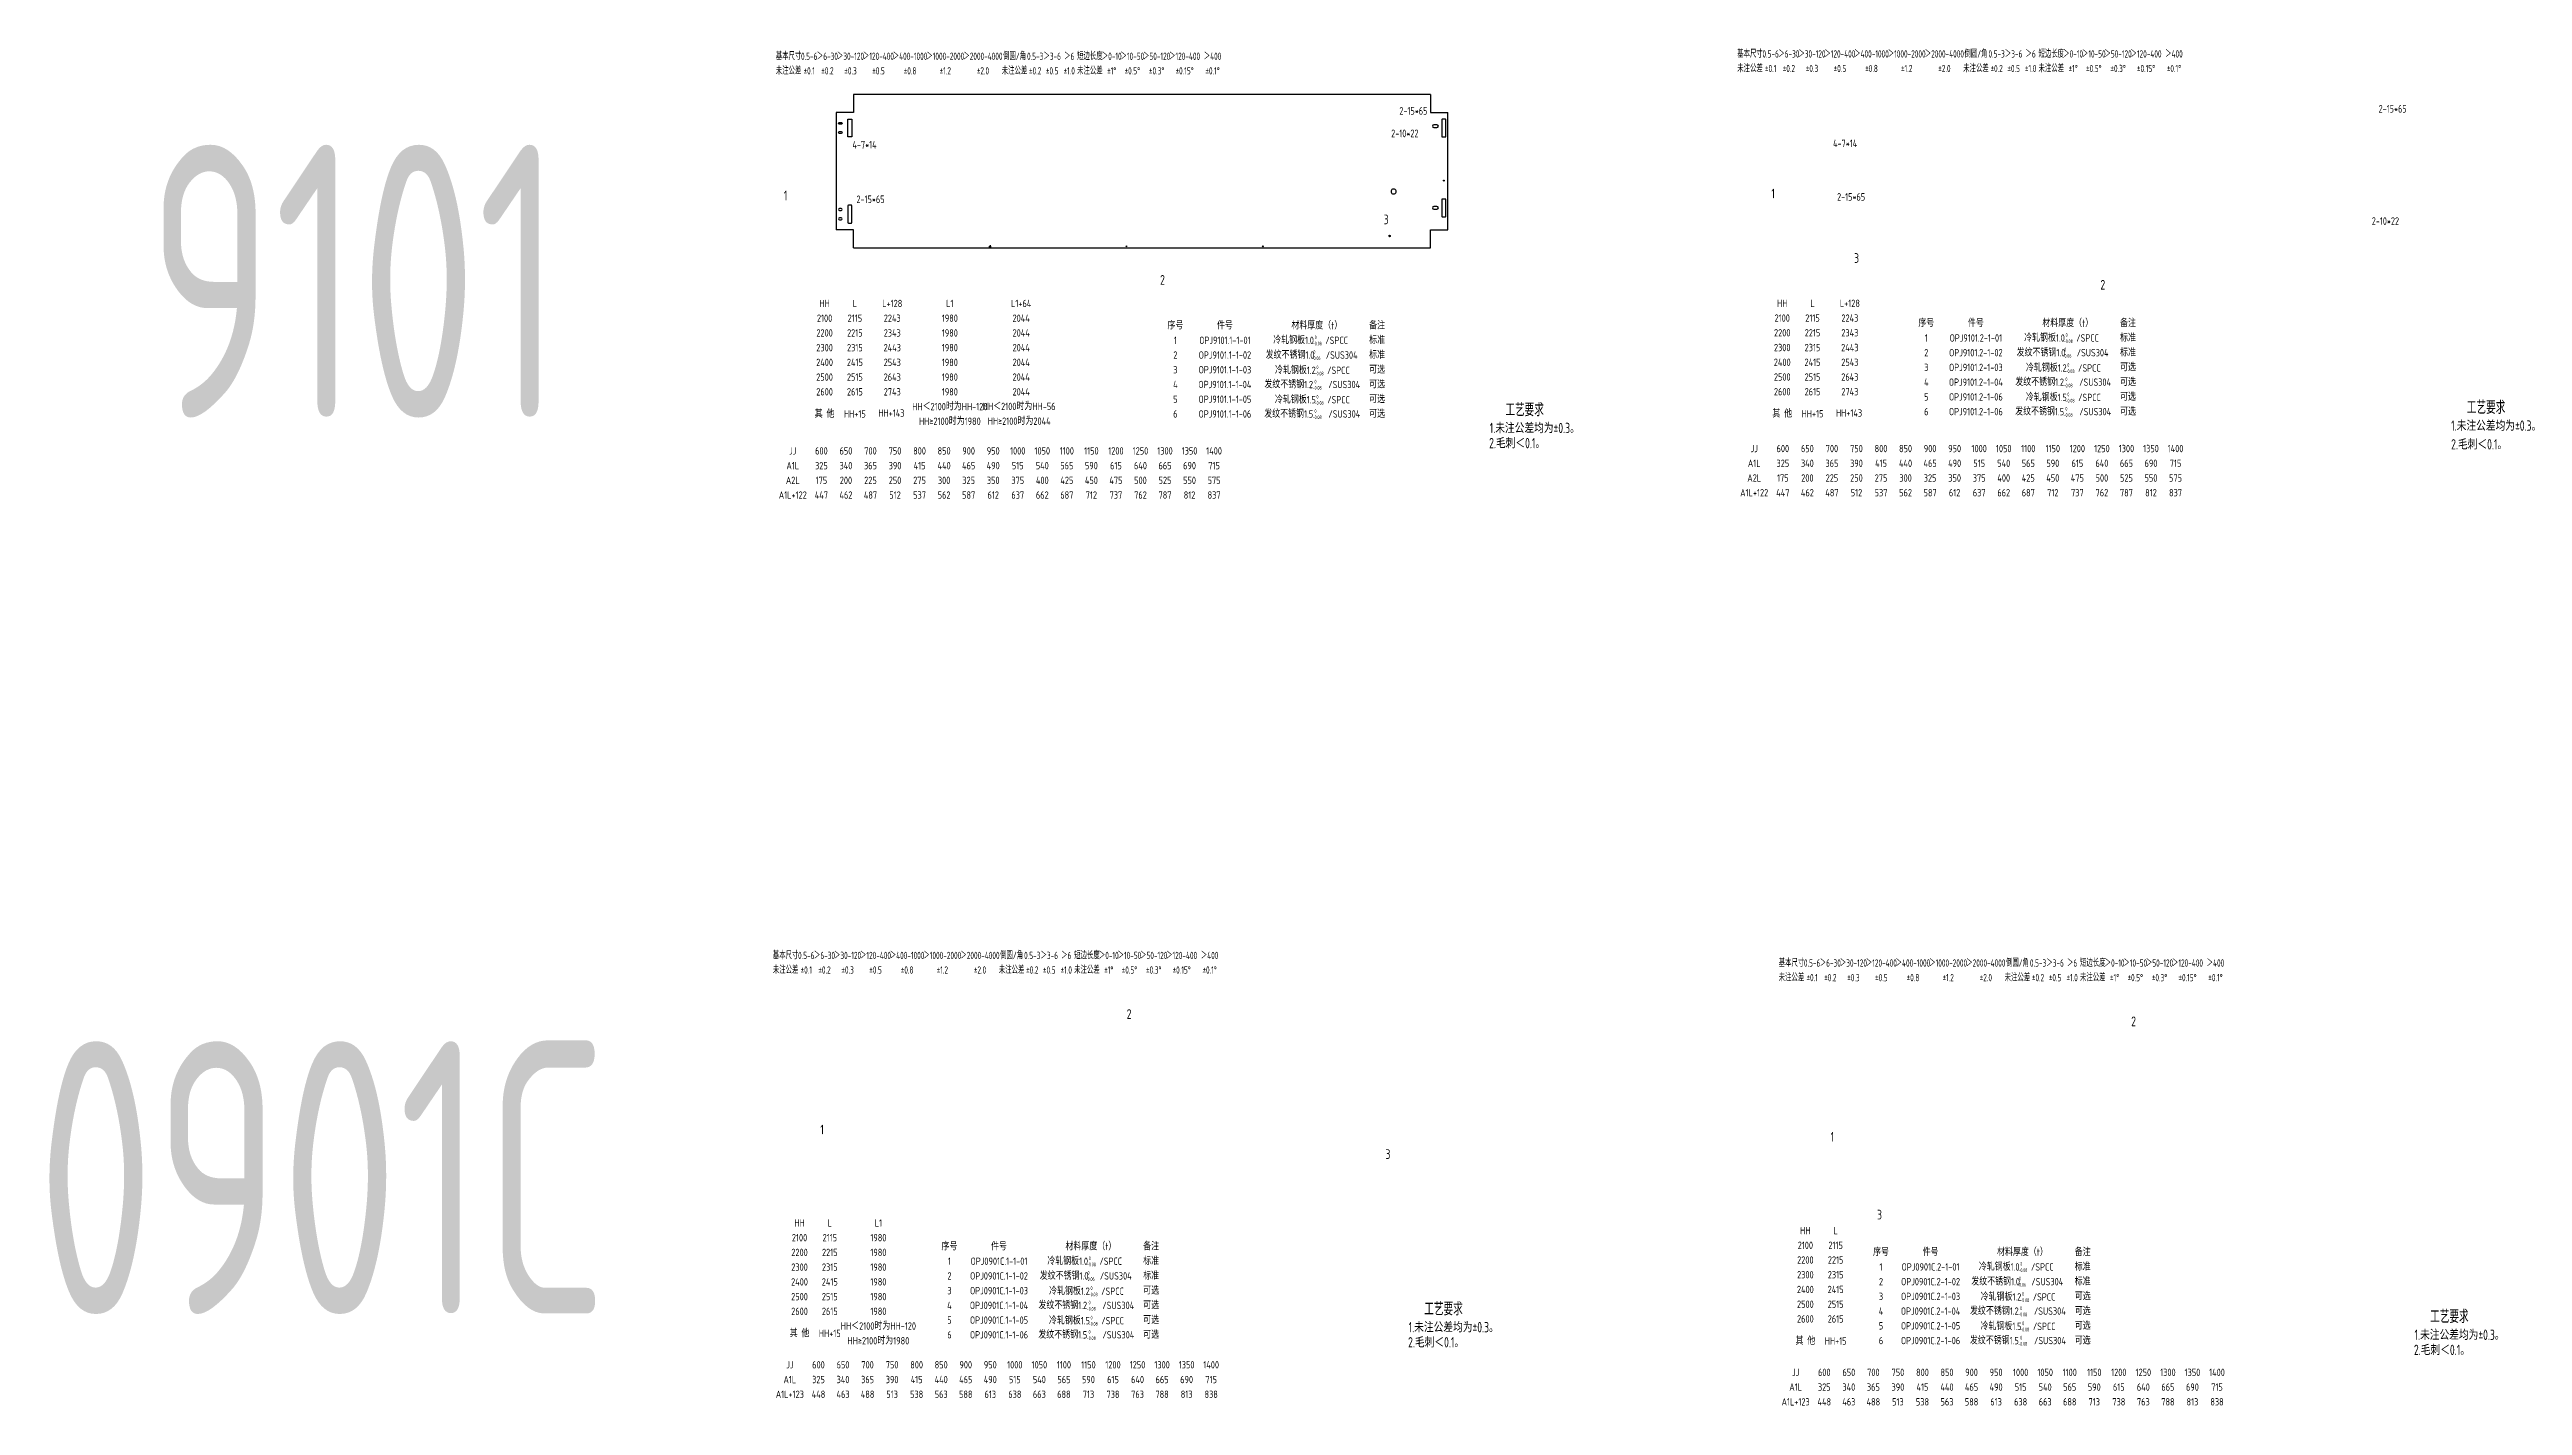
# Model space of a CAD drawing. Header units: inches. Extents: x 14216 to 120088, y -27128 to 23559.
# Drawn here: x 16668 to 25737, y 12131 to 17103 of the extents above; entities that cross this region are included whole.
import ezdxf
from ezdxf.enums import TextEntityAlignment as Align

# ---------------------------------------------------------------- set-up
doc = ezdxf.new("R2010")
doc.units = ezdxf.units.IN
doc.header["$LTSCALE"] = 0.3
doc.header["$MEASUREMENT"] = 0
doc.linetypes.add('DH', pattern=[28, 25, -1.5, 0, -1.5])
for name, color, linetype in [('1粗实线', 4, 'Continuous'), ('2', 2, 'Continuous'), ('2细实线', 2, 'Continuous'), ('4', 1, 'DH'), ('7', 4, 'Continuous')]:
    doc.layers.add(name, color=color, linetype=linetype)
doc.layers.add('粗实线', color=7, linetype='Continuous', lineweight=30)
doc.styles.add('HZ', font='isocp2.shx', dxfattribs={"width": 0.7, "bigfont": 'hztxt.shx'})

msp = doc.modelspace()

# ---------------------------------------------------------------- linework, layer by layer
at = {"layer": '1粗实线'}
for p, q in [((19553.4, 16872.1), (19553.4, 16442.1)), ((19617.4, 16872.1), (19553.4, 16872.1)), ((19617.4, 16938.1), (19617.4, 16872.1)), ((21732.4, 16938.1), (19617.4, 16938.1)), ((21732.4, 16938.1), (21732.4, 16872.1)), ((21732.4, 16872.1), (21796.4, 16872.1)), ((21796.4, 16442.1), (21796.4, 16872.1)), ((19617.4, 16442.1), (19553.4, 16442.1)), ((19617.4, 16376.1), (19617.4, 16442.1)), ((21732.4, 16376.1), (21732.4, 16442.1)), ((21732.4, 16442.1), (21796.4, 16442.1)), ((19617.4, 16376.1), (21732.4, 16376.1))]:
    msp.add_line(p, q, dxfattribs=at)
at = {"layer": '4', "ltscale": 5}
for p, q in [((20112.8, 16381.1), (20122, 16381.1)), ((20117.4, 16385.7), (20117.4, 16376.5))]:
    msp.add_line(p, q, dxfattribs=at)
at = {"layer": '7', "ltscale": 2}
for points in [[(19571.9, 16828.6), (19564.9, 16828.6, -1), (19564.9, 16835.6), (19571.9, 16835.6, -1)], [(19571.9, 16794.6), (19564.9, 16794.6, -1), (19564.9, 16801.6), (19571.9, 16801.6, -1)], [(21744.4, 16817.1), (21756.4, 16817.1, 1), (21756.4, 16827.1), (21744.4, 16827.1, 1)], [(19571.9, 16519.6), (19564.9, 16519.6, 1), (19564.9, 16512.6), (19571.9, 16512.6, 1)], [(21601.1, 16590.8), (21593.7, 16590.8, 0.662896), (21593.7, 16573.3), (21601.1, 16573.3, 0.662896)], [(21744.4, 16517.1), (21756.4, 16517.1, 1), (21756.4, 16527.1), (21744.4, 16527.1, 1)], [(19571.9, 16485.6), (19564.9, 16485.6, 1), (19564.9, 16478.6), (19571.9, 16478.6, 1)]]:
    msp.add_lwpolyline(points, format="xyb", close=True, dxfattribs=at)
at = {"layer": '7'}
for points in [[(19610.9, 16784.6, -0.414214), (19608.9, 16782.6), (19597.9, 16782.6, -0.414214), (19595.9, 16784.6), (19595.9, 16845.6, -0.414214), (19597.9, 16847.6), (19608.9, 16847.6, -0.414214), (19610.9, 16845.6)], [(21788.9, 16845.1, 0.414214), (21786.9, 16847.1), (21775.9, 16847.1, 0.414214), (21773.9, 16845.1), (21773.9, 16784.1, 0.414214), (21775.9, 16782.1), (21786.9, 16782.1, 0.414214), (21788.9, 16784.1)], [(19610.9, 16529.6, 0.414214), (19608.9, 16531.6), (19597.9, 16531.6, 0.414214), (19595.9, 16529.6), (19595.9, 16468.6, 0.414214), (19597.9, 16466.6), (19608.9, 16466.6, 0.414214), (19610.9, 16468.6)], [(21788.9, 16552.6, 0.414214), (21786.9, 16554.6), (21775.9, 16554.6, 0.414214), (21773.9, 16552.6), (21773.9, 16491.6, 0.414214), (21775.9, 16489.6), (21786.9, 16489.6, 0.414214), (21788.9, 16491.6)]]:
    msp.add_lwpolyline(points, format="xyb", close=True, dxfattribs=at)
for centre in [(21781.4, 16622.1), (20117.4, 16381.1), (20617.4, 16381.1), (21117.4, 16381.1)]:
    msp.add_circle(centre, 1.5, dxfattribs=at)
at = {"layer": '7', "ltscale": 2}
msp.add_circle((21582.4, 16419.1), 2.6, dxfattribs=at)

# ---------------------------------------------------------------- texts
at = {"layer": '1粗实线', "color": 4, "style": 'HZ', "width": 0.8}
for s, p in [('1', (19361.3, 16549.7)), ('1', (22982.7, 16556.8)), ('3', (21560.9, 16462.1)), ('3', (23286, 16320.4)), ('2', (20741.1, 16240.3)), ('2', (24189.2, 16222.5)), ('2', (20618.6, 13548.6)), ('2', (24302.2, 13521.8)), ('1', (19495.3, 13125)), ('3', (21567.6, 13035.2)), ('1', (23200, 13098.5)), ('3', (23370.1, 12813.1))]:
    msp.add_text(s, height=35.6, dxfattribs=at).set_placement(p)
at = {"layer": '2', "style": 'HZ', "width": 0.8}
for s, p in [('HH', (19510.8, 16171.7)), ('L', (19621.8, 16171.7)), ('L+128', (19758.9, 16171.7)), ('L1', (19970.1, 16171.7)), ('L1+64', (20231.7, 16171.7)), ('HH', (23022.5, 16172.1)), ('L', (23133.5, 16172.1)), ('L+128', (23270.5, 16172.1)), ('2200', (19510.8, 16063.7)), ('2100', (19510.8, 16117.7)), ('2215', (19621.8, 16063.7)), ('2115', (19621.8, 16117.7)), ('2343', (19758.9, 16063.7)), ('2243', (19758.9, 16117.7)), ('1980', (19970.1, 16117.7)), ('1980', (19970.1, 16063.7)), ('2044', (20231.7, 16117.7)), ('2044', (20231.7, 16063.7)), ('序号', (20797.2, 16090.6)), ('件号', (20978.9, 16090.6)), ('冷轧钢板1.0   /SPCC', (21293, 16036.6)), ('材料厚度（t）', (21315.7, 16090.6)), ('标准', (21536.8, 16036.6)), ('备注', (21536.8, 16090.6)), ('2200', (23022.5, 16064.1)), ('2100', (23022.5, 16118.1)), ('2215', (23133.5, 16064.1)), ('2115', (23133.5, 16118.1)), ('2343', (23270.5, 16064.1)), ('2243', (23270.5, 16118.1)), ('序号', (23550.8, 16099.2)), ('1', (23550.8, 16045.2)), ('OPJ9101.2-1-01', (23732.5, 16045.2)), ('件号', (23732.5, 16099.2)), ('冷轧钢板1.0   /SPCC', (24046.7, 16045.2)), ('材料厚度（t）', (24069.4, 16099.2)), ('标准', (24290.5, 16045.2)), ('备注', (24290.5, 16099.2)), ('2400', (19510.8, 15955.7)), ('2300', (19510.8, 16009.7)), ('2415', (19621.8, 15955.7)), ('2315', (19621.8, 16009.7)), ('2443', (19758.9, 16009.7)), ('2543', (19758.9, 15955.7)), ('1980', (19970.1, 16009.7)), ('1980', (19970.1, 15955.7)), ('2044', (20231.7, 16009.7)), ('2044', (20231.7, 15955.7)), ('2', (20797.2, 15982.6)), ('1', (20797.2, 16036.6)), ('OPJ9101.1-1-02', (20978.9, 15982.6)), ('OPJ9101.1-1-01', (20978.9, 16036.6)), ('发纹不锈钢1.0   /SUS304 ', (21303.8, 15982.6)), ('标准', (21536.8, 15982.6)), ('2400', (23022.5, 15956.1)), ('2300', (23022.5, 16010.1)), ('2415', (23133.5, 15956.1)), ('2315', (23133.5, 16010.1)), ('2443', (23270.5, 16010.1)), ('2543', (23270.5, 15956.1)), ('2', (23550.8, 15991.2)), ('OPJ9101.2-1-02', (23732.5, 15991.2)), ('发纹不锈钢1.0   /SUS304 ', (24057.5, 15991.2)), ('标准', (24290.5, 15991.2)), ('2500', (19510.8, 15901.7)), ('2515', (19621.8, 15901.7)), ('2643', (19758.9, 15901.7)), ('1980', (19970.1, 15901.7)), ('2044', (20231.7, 15901.7)), ('4', (20797.2, 15874.6)), ('3', (20797.2, 15928.6)), ('OPJ9101.1-1-04', (20978.9, 15874.6)), ('OPJ9101.1-1-03', (20978.9, 15928.6)), ('发纹不锈钢1.2    /SUS304 ', (21306.1, 15874.6)), ('冷轧钢板1.2   /SPCC', (21299.6, 15926.6)), ('可选', (21536.8, 15928.6)), ('可选', (21536.8, 15874.6)), ('2500', (23022.5, 15902.1)), ('2515', (23133.5, 15902.1)), ('2643', (23270.5, 15902.1)), ('4', (23550.8, 15883.2)), ('3', (23550.8, 15937.2)), ('OPJ9101.2-1-04', (23732.5, 15883.2)), ('OPJ9101.2-1-03', (23732.5, 15937.2)), ('发纹不锈钢1.2    /SUS304 ', (24059.7, 15883.2)), ('冷轧钢板1.2   /SPCC', (24053.2, 15935.2)), ('可选', (24290.5, 15937.2)), ('可选', (24290.5, 15883.2)), ('其 他', (19510.8, 15766.7)), ('2600', (19510.8, 15847.7)), ('HH+15', (19621.8, 15766.7)), ('2615', (19621.8, 15847.7)), ('HH+143', (19755.8, 15769.7)), ('2743', (19758.9, 15847.7)), ('HH＜2100时为HH-120', (19970.1, 15793.7)), ('1980', (19970.1, 15847.7)), ('HH＜2100时为HH-56', (20224.3, 15794.2)), ('2044', (20231.7, 15847.7)), ('5', (20797.2, 15820.6)), ('6', (20797.2, 15766.6)), ('OPJ9101.1-1-05', (20978.9, 15820.6)), ('OPJ9101.1-1-06', (20978.9, 15766.6)), ('发纹不锈钢1.5    /SUS304 ', (21306.1, 15766.6)), ('冷轧钢板1.5   /SPCC', (21299.6, 15818.6)), ('可选', (21536.8, 15820.6)), ('可选', (21536.8, 15766.6)), ('其 他', (23022.5, 15767.1)), ('2600', (23022.5, 15848.1)), ('HH+15', (23133.5, 15767.1)), ('2615', (23133.5, 15848.1)), ('HH+143', (23267.5, 15770)), ('2743', (23270.5, 15848.1)), ('5', (23550.8, 15829.2)), ('6', (23550.8, 15775.2)), ('OPJ9101.2-1-06', (23732.5, 15829.2)), ('OPJ9101.2-1-06', (23732.5, 15775.2)), ('发纹不锈钢1.5    /SUS304 ', (24059.7, 15775.2)), ('冷轧钢板1.5   /SPCC', (24053.2, 15827.2)), ('可选', (24290.5, 15829.2)), ('可选', (24290.5, 15775.2)), ('HH≥2100时为1980', (19970.1, 15739.7)), ('HH≥2100时为2044', (20224.3, 15740.2)), ('HH', (19418.9, 12800.5)), ('L', (19529.9, 12800.5)), ('L1', (19708.1, 12800.5)), ('2200', (19418.9, 12692.5)), ('2100', (19418.9, 12746.5)), ('2215', (19529.9, 12692.5)), ('2115', (19529.9, 12746.5)), ('1980', (19708.1, 12746.5)), ('1980', (19708.1, 12692.5)), ('序号', (19968.7, 12714.3)), ('件号', (20150.4, 12714.3)), ('材料厚度（t）', (20487.3, 12714.3)), ('备注', (20708.4, 12714.3)), ('2100', (23107.3, 12718.6)), ('HH', (23107.3, 12772.6)), ('2115', (23218.3, 12718.6)), ('L', (23218.3, 12772.6)), ('序号', (23384.7, 12693.3)), ('件号', (23566.4, 12693.3)), ('材料厚度（t）', (23903.2, 12693.3)), ('备注', (24124.3, 12693.3)), ('2300', (19418.9, 12638.5)), ('2315', (19529.9, 12638.5)), ('1980', (19708.1, 12638.5)), ('2', (19968.7, 12606.3)), ('1', (19968.7, 12660.3)), ('OPJ0901C.1-1-02', (20150.4, 12606.3)), ('OPJ0901C.1-1-01', (20150.4, 12660.3)), ('发纹不锈钢1.0   /SUS304 ', (20475.4, 12606.3)), ('冷轧钢板1.0   /SPCC', (20464.6, 12660.3)), ('标准', (20708.4, 12660.3)), ('标准', (20708.4, 12606.3)), ('2300', (23107.3, 12610.6)), ('2200', (23107.3, 12664.6)), ('2315', (23218.3, 12610.6)), ('2215', (23218.3, 12664.6)), ('1', (23384.7, 12639.3)), ('OPJ0901C.2-1-01', (23566.4, 12639.3)), ('冷轧钢板1.0   /SPCC', (23880.5, 12639.3)), ('标准', (24124.3, 12639.3)), ('2400', (19418.9, 12584.5)), ('2500', (19418.9, 12530.5)), ('2415', (19529.9, 12584.5)), ('2515', (19529.9, 12530.5)), ('1980', (19708.1, 12584.5)), ('1980', (19708.1, 12530.5)), ('3', (19968.7, 12552.3)), ('OPJ0901C.1-1-03', (20150.4, 12552.3)), ('冷轧钢板1.2   /SPCC', (20471.1, 12550.3)), ('可选', (20708.4, 12552.3)), ('2400', (23107.3, 12556.6)), ('2500', (23107.3, 12502.6)), ('2415', (23218.3, 12556.6)), ('2515', (23218.3, 12502.6)), ('3', (23384.7, 12531.3)), ('2', (23384.7, 12585.3)), ('OPJ0901C.2-1-03', (23566.4, 12531.3)), ('OPJ0901C.2-1-02', (23566.4, 12585.3)), ('发纹不锈钢1.0   /SUS304 ', (23891.3, 12585.3)), ('冷轧钢板1.2   /SPCC', (23887.1, 12529.4)), ('标准', (24124.3, 12585.3)), ('可选', (24124.3, 12531.3)), ('2600', (19418.9, 12476.5)), ('2615', (19529.9, 12476.5)), ('HH＜2100时为HH-120', (19708.1, 12422.5)), ('1980', (19708.1, 12476.5)), ('4', (19968.7, 12498.3)), ('5', (19968.7, 12444.3)), ('OPJ0901C.1-1-04', (20150.4, 12498.3)), ('OPJ0901C.1-1-05', (20150.4, 12444.3)), ('发纹不锈钢1.2    /SUS304 ', (20477.6, 12498.3)), ('冷轧钢板1.5   /SPCC', (20471.1, 12442.3)), ('可选', (20708.4, 12498.3)), ('可选', (20708.4, 12444.3)), ('2600', (23107.3, 12448.6)), ('2615', (23218.3, 12448.6)), ('4', (23384.7, 12477.3)), ('5', (23384.7, 12423.3)), ('OPJ0901C.2-1-04', (23566.4, 12477.3)), ('OPJ0901C.2-1-05', (23566.4, 12423.3)), ('发纹不锈钢1.2    /SUS304 ', (23893.6, 12477.3)), ('冷轧钢板1.5   /SPCC', (23887.1, 12421.4)), ('可选', (24124.3, 12477.3)), ('可选', (24124.3, 12423.3)), ('其 他', (19418.9, 12395.5)), ('HH+15', (19529.9, 12395.5)), ('HH≥2100时为1980', (19708.1, 12368.5)), ('6', (19968.7, 12390.3)), ('OPJ0901C.1-1-06', (20150.4, 12390.3)), ('发纹不锈钢1.5    /SUS304 ', (20477.6, 12390.3)), ('可选', (20708.4, 12390.3)), ('其 他', (23107.3, 12367.6)), ('HH+15', (23218.3, 12367.6)), ('6', (23384.7, 12369.3)), ('OPJ0901C.2-1-06', (23566.4, 12369.3)), ('发纹不锈钢1.5    /SUS304 ', (23893.6, 12369.3)), ('可选', (24124.3, 12369.3))]:
    msp.add_text(s, height=27, dxfattribs=at).set_placement(p, align=Align.MIDDLE_CENTER)
at = {"layer": '2', "color": 6, "style": 'HZ', "width": 0.75}
for s, p in [('1.未注公差均为±0.3。', (21949.8, 15696.1)), ('1.未注公差均为±0.3。', (25475.4, 15704.7)), ('2.毛刺＜0.1。', (21947.6, 15640.7)), ('2.毛刺＜0.1。', (25475.3, 15636.4)), ('1.未注公差均为±0.3。', (21652.6, 12399.4)), ('2.毛刺＜0.1。', (21650.5, 12344)), ('2.毛刺＜0.1。', (25338.9, 12316.1)), ('1.未注公差均为±0.3。', (25341, 12371.5))]:
    msp.add_text(s, height=38, dxfattribs=at).set_placement(p)
at = {"layer": '2', "color": 6, "attachment_point": 5, "style": 'HZ'}
for s, insert, char_height in [('\\A1;2-15*65', (21669.9, 16877.8), 28), ('\\A1;2-15*65', (25260.7, 16885.5), 28), ('\\A1;2-10*22', (21638.6, 16795.2), 28), ('\\A1;9101', (17790.2, 16253.5), 1000), ('\\A1;4-7*14', (19657.3, 16753.5), 28), ('\\A1;4-7*14', (23253.1, 16758.6), 28), ('\\A1;2-15*65', (19679.3, 16553.7), 28), ('\\A1;2-15*65', (23275, 16562.3), 28), ('\\A1;2-10*22', (25234.3, 16473.8), 28), ('\\A1;0901C', (17668.9, 12966.7), 1000)]:
    msp.add_mtext(s, dxfattribs=dict(at, insert=insert, char_height=char_height))
at = {"layer": '2', "char_height": 13.73, "attachment_point": 1, "style": 'HZ'}
for s, insert in [(' 0\\P-0.08', (21301.1, 16054.4)), (' 0\\P-0.08', (24054.8, 16063)), (' 0\\P-0.06', (21296.5, 16000.9)), (' 0\\P-0.06', (24050.2, 16009.5)), (' 0\\P-0.08', (21300.4, 15892.1)), (' 0\\P-0.08', (21307.7, 15944.5)), (' 0\\P-0.08', (24054.1, 15900.6)), (' 0\\P-0.08', (24061.3, 15953.1)), (' 0\\P-0.08', (21300.4, 15784.1)), (' 0\\P-0.08', (21307.7, 15836.5)), (' 0\\P-0.08', (24054.1, 15792.6)), (' 0\\P-0.08', (24061.3, 15845.1)), (' 0\\P-0.06', (20468.1, 12624.6)), (' 0\\P-0.08', (20472.7, 12678.1)), (' 0\\P-0.08', (23888.6, 12657.2)), (' 0\\P-0.08', (20472, 12515.7)), (' 0\\P-0.08', (20479.2, 12568.2)), (' 0\\P-0.06', (23884, 12603.7)), (' 0\\P-0.08', (23895.2, 12547.3)), (' 0\\P-0.08', (20479.2, 12460.2)), (' 0\\P-0.08', (23887.9, 12494.8)), (' 0\\P-0.08', (23895.2, 12439.3)), (' 0\\P-0.08', (20472, 12407.7)), (' 0\\P-0.08', (23887.9, 12386.8))]:
    msp.add_mtext(s, dxfattribs=dict(at, insert=insert))
at = {"layer": '2细实线', "linetype": 'ByBlock', "style": 'HZ', "width": 0.65}
for s, p in [('基本尺寸', (19378.7, 17078)), ('0.5-6', (19454.4, 17078)), ('＞6-30', (19521.2, 17078)), ('＞30-120', (19605.9, 17078)), ('＞120-400', (19708.3, 17078)), ('＞400-1000', (19824.2, 17078)), ('＞1000-2000', (19953.4, 17078)), ('＞2000-4000', (20091.5, 17078)), ('倒圆/角', (20207.3, 17078)), ('0.5-3', (20283, 17078)), ('＞3-6', (20345.4, 17078)), ('＞6', (20407.8, 17078)), ('短边长度', (20483.5, 17078)), ('＞0-10', (20563.7, 17078)), ('＞10-50', (20639.4, 17078)), ('＞50-120', (20728.5, 17078)), ('＞120-400', (20831, 17078)), ('＞400', (20933.5, 17078)), ('基本尺寸', (22904.3, 17086.6)), ('未注公差', (22904.3, 17033.2)), ('0.5-6', (22980, 17086.6)), ('＞6-30', (23046.8, 17086.6)), ('＞30-120', (23131.5, 17086.6)), ('＞120-400', (23233.9, 17086.6)), ('＞400-1000', (23349.8, 17086.6)), ('＞1000-2000', (23478.9, 17086.6)), ('＞2000-4000', (23617.1, 17086.6)), ('未注公差', (23732.9, 17033.2)), ('倒圆/角', (23732.9, 17086.6)), ('0.5-3', (23808.6, 17086.6)), ('＞3-6', (23871, 17086.6)), ('＞6', (23933.4, 17086.6)), ('未注公差', (24009.1, 17033.2)), ('短边长度', (24009.1, 17086.6)), ('＞0-10', (24089.3, 17086.6)), ('＞10-50', (24165, 17086.6)), ('＞50-120', (24254.1, 17086.6)), ('＞120-400', (24356.6, 17086.6)), ('＞400', (24459, 17086.6)), ('未注公差', (19378.7, 17024.6)), ('%%p0.1', (19454.4, 17024.6)), ('%%p0.2', (19521.2, 17024.6)), ('%%p0.3', (19605.9, 17024.6)), ('%%p0.5', (19708.3, 17024.6)), ('%%p0.8', (19824.2, 17024.6)), ('%%p1.2', (19953.4, 17024.6)), ('%%p2.0', (20091.5, 17024.6)), ('未注公差', (20207.3, 17024.6)), ('%%p0.2', (20283, 17024.6)), ('%%p0.5', (20345.4, 17024.6)), ('%%p1.0', (20407.8, 17024.6)), ('未注公差', (20483.5, 17024.6)), ('%%p1%%d', (20563.7, 17024.6)), ('%%p0.5%%d', (20639.4, 17024.6)), ('%%p0.3%%d', (20728.5, 17024.6)), ('%%p0.15%%d', (20831, 17024.6)), ('%%p0.1%%d', (20933.5, 17024.6)), ('%%p0.1', (22980, 17033.2)), ('%%p0.2', (23046.8, 17033.2)), ('%%p0.3', (23131.5, 17033.2)), ('%%p0.5', (23233.9, 17033.2)), ('%%p0.8', (23349.8, 17033.2)), ('%%p1.2', (23478.9, 17033.2)), ('%%p2.0', (23617.1, 17033.2)), ('%%p0.2', (23808.6, 17033.2)), ('%%p0.5', (23871, 17033.2)), ('%%p1.0', (23933.4, 17033.2)), ('%%p1%%d', (24089.3, 17033.2)), ('%%p0.5%%d', (24165, 17033.2)), ('%%p0.3%%d', (24254.1, 17033.2)), ('%%p0.15%%d', (24356.6, 17033.2)), ('%%p0.1%%d', (24459, 17033.2)), ('基本尺寸', (19367.9, 13781.3)), ('0.5-6', (19443.6, 13781.3)), ('＞6-30', (19510.5, 13781.3)), ('＞30-120', (19595.1, 13781.3)), ('＞120-400', (19697.6, 13781.3)), ('＞400-1000', (19813.4, 13781.3)), ('＞1000-2000', (19942.6, 13781.3)), ('＞2000-4000', (20080.7, 13781.3)), ('倒圆/角', (20196.5, 13781.3)), ('0.5-3', (20272.3, 13781.3)), ('＞3-6', (20334.6, 13781.3)), ('＞6', (20397, 13781.3)), ('短边长度', (20472.8, 13781.3)), ('＞0-10', (20552.9, 13781.3)), ('＞10-50', (20628.7, 13781.3)), ('＞50-120', (20717.8, 13781.3)), ('＞120-400', (20820.2, 13781.3)), ('＞400', (20922.7, 13781.3)), ('未注公差', (19367.9, 13727.9)), ('%%p0.1', (19443.6, 13727.9)), ('%%p0.2', (19510.5, 13727.9)), ('%%p0.3', (19595.1, 13727.9)), ('%%p0.5', (19697.6, 13727.9)), ('%%p0.8', (19813.4, 13727.9)), ('%%p1.2', (19942.6, 13727.9)), ('%%p2.0', (20080.7, 13727.9)), ('未注公差', (20196.5, 13727.9)), ('%%p0.2', (20272.3, 13727.9)), ('%%p0.5', (20334.6, 13727.9)), ('%%p1.0', (20397, 13727.9)), ('未注公差', (20472.8, 13727.9)), ('%%p1%%d', (20552.9, 13727.9)), ('%%p0.5%%d', (20628.7, 13727.9)), ('%%p0.3%%d', (20717.8, 13727.9)), ('%%p0.15%%d', (20820.2, 13727.9)), ('%%p0.1%%d', (20922.7, 13727.9)), ('基本尺寸', (23056.3, 13753.5)), ('未注公差', (23056.3, 13700)), ('0.5-6', (23132, 13753.5)), ('%%p0.1', (23132, 13700)), ('＞6-30', (23198.8, 13753.5)), ('%%p0.2', (23198.8, 13700)), ('＞30-120', (23283.5, 13753.5)), ('%%p0.3', (23283.5, 13700)), ('＞120-400', (23385.9, 13753.5)), ('%%p0.5', (23385.9, 13700)), ('＞400-1000', (23501.8, 13753.5)), ('%%p0.8', (23501.8, 13700)), ('＞1000-2000', (23631, 13753.5)), ('%%p1.2', (23631, 13700)), ('＞2000-4000', (23769.1, 13753.5)), ('%%p2.0', (23769.1, 13700)), ('未注公差', (23884.9, 13700)), ('倒圆/角', (23884.9, 13753.5)), ('0.5-3', (23960.6, 13753.5)), ('%%p0.2', (23960.6, 13700)), ('＞3-6', (24023, 13753.5)), ('%%p0.5', (24023, 13700)), ('%%p1.0', (24085.4, 13700)), ('＞6', (24085.4, 13753.5)), ('短边长度', (24161.1, 13753.5)), ('未注公差', (24161.1, 13700)), ('＞0-10', (24241.3, 13753.5)), ('%%p1%%d', (24241.3, 13700)), ('＞10-50', (24317, 13753.5)), ('%%p0.5%%d', (24317, 13700)), ('＞50-120', (24406.1, 13753.5)), ('%%p0.3%%d', (24406.1, 13700)), ('＞120-400', (24508.6, 13753.5)), ('%%p0.15%%d', (24508.6, 13700)), ('＞400', (24611.1, 13753.5)), ('%%p0.1%%d', (24611.1, 13700))]:
    msp.add_text(s, height=26.73, dxfattribs=at).set_placement(p, align=Align.MIDDLE_CENTER)
at = {"layer": '2细实线', "style": 'HZ', "width": 0.8}
for s, p in [('JJ', (19394.1, 15631.2)), ('600', (19499.1, 15631.2)), ('650', (19589.1, 15631.2)), ('700', (19679.1, 15631.2)), ('750', (19769.1, 15631.2)), ('800', (19859.1, 15631.2)), ('850', (19949.1, 15631.2)), ('900', (20039.1, 15631.2)), ('950', (20129.1, 15631.2)), ('1000', (20219.1, 15631.2)), ('1050', (20309.1, 15631.2)), ('1100', (20399.1, 15631.2)), ('1150', (20489.1, 15631.2)), ('1200', (20579.1, 15631.2)), ('1250', (20669.1, 15631.2)), ('1300', (20759.1, 15631.2)), ('1350', (20849.1, 15631.2)), ('1400', (20939.1, 15631.2)), ('A1L', (22919.7, 15585.8)), ('JJ', (22919.7, 15639.8)), ('325', (23024.7, 15585.8)), ('600', (23024.7, 15639.8)), ('340', (23114.7, 15585.8)), ('650', (23114.7, 15639.8)), ('365', (23204.7, 15585.8)), ('700', (23204.7, 15639.8)), ('390', (23294.7, 15585.8)), ('750', (23294.7, 15639.8)), ('800', (23384.7, 15639.8)), ('415', (23384.7, 15585.8)), ('440', (23474.7, 15585.8)), ('850', (23474.7, 15639.8)), ('465', (23564.7, 15585.8)), ('900', (23564.7, 15639.8)), ('490', (23654.7, 15585.8)), ('950', (23654.7, 15639.8)), ('1000', (23744.7, 15639.8)), ('515', (23744.7, 15585.8)), ('1050', (23834.7, 15639.8)), ('540', (23834.7, 15585.8)), ('1100', (23924.7, 15639.8)), ('565', (23924.7, 15585.8)), ('1150', (24014.7, 15639.8)), ('590', (24014.7, 15585.8)), ('1200', (24104.7, 15639.8)), ('615', (24104.7, 15585.8)), ('1250', (24194.7, 15639.8)), ('640', (24194.7, 15585.8)), ('1300', (24284.7, 15639.8)), ('665', (24284.7, 15585.8)), ('1350', (24374.7, 15639.8)), ('690', (24374.7, 15585.8)), ('1400', (24464.7, 15639.8)), ('715', (24464.7, 15585.8)), ('A2L', (19394.1, 15523.2)), ('A1L', (19394.1, 15577.2)), ('325', (19499.1, 15577.2)), ('175', (19499.1, 15523.2)), ('340', (19589.1, 15577.2)), ('200', (19589.1, 15523.2)), ('365', (19679.1, 15577.2)), ('225', (19679.1, 15523.2)), ('390', (19769.1, 15577.2)), ('250', (19769.1, 15523.2)), ('275', (19859.1, 15523.2)), ('415', (19859.1, 15577.2)), ('440', (19949.1, 15577.2)), ('300', (19949.1, 15523.2)), ('465', (20039.1, 15577.2)), ('325', (20039.1, 15523.2)), ('490', (20129.1, 15577.2)), ('350', (20129.1, 15523.2)), ('375', (20219.1, 15523.2)), ('515', (20219.1, 15577.2)), ('540', (20309.1, 15577.2)), ('400', (20309.1, 15523.2)), ('425', (20399.1, 15523.2)), ('565', (20399.1, 15577.2)), ('450', (20489.1, 15523.2)), ('590', (20489.1, 15577.2)), ('475', (20579.1, 15523.2)), ('615', (20579.1, 15577.2)), ('640', (20669.1, 15577.2)), ('500', (20669.1, 15523.2)), ('665', (20759.1, 15577.2)), ('525', (20759.1, 15523.2)), ('690', (20849.1, 15577.2)), ('550', (20849.1, 15523.2)), ('575', (20939.1, 15523.2)), ('715', (20939.1, 15577.2)), ('A2L', (22919.7, 15531.8)), ('175', (23024.7, 15531.8)), ('200', (23114.7, 15531.8)), ('225', (23204.7, 15531.8)), ('250', (23294.7, 15531.8)), ('275', (23384.7, 15531.8)), ('300', (23474.7, 15531.8)), ('325', (23564.7, 15531.8)), ('350', (23654.7, 15531.8)), ('375', (23744.7, 15531.8)), ('400', (23834.7, 15531.8)), ('425', (23924.7, 15531.8)), ('450', (24014.7, 15531.8)), ('475', (24104.7, 15531.8)), ('500', (24194.7, 15531.8)), ('525', (24284.7, 15531.8)), ('550', (24374.7, 15531.8)), ('575', (24464.7, 15531.8)), ('A1L+122', (19394.1, 15469.2)), ('447', (19499.1, 15469.2)), ('462', (19589.1, 15469.2)), ('487', (19679.1, 15469.2)), ('512', (19769.1, 15469.2)), ('537', (19859.1, 15469.2)), ('562', (19949.1, 15469.2)), ('587', (20039.1, 15469.2)), ('612', (20129.1, 15469.2)), ('637', (20219.1, 15469.2)), ('662', (20309.1, 15469.2)), ('687', (20399.1, 15469.2)), ('712', (20489.1, 15469.2)), ('737', (20579.1, 15469.2)), ('762', (20669.1, 15469.2)), ('787', (20759.1, 15469.2)), ('812', (20849.1, 15469.2)), ('837', (20939.1, 15469.2)), ('A1L+122', (22919.7, 15477.8)), ('447', (23024.7, 15477.8)), ('462', (23114.7, 15477.8)), ('487', (23204.7, 15477.8)), ('512', (23294.7, 15477.8)), ('537', (23384.7, 15477.8)), ('562', (23474.7, 15477.8)), ('587', (23564.7, 15477.8)), ('612', (23654.7, 15477.8)), ('637', (23744.7, 15477.8)), ('662', (23834.7, 15477.8)), ('687', (23924.7, 15477.8)), ('712', (24014.7, 15477.8)), ('737', (24104.7, 15477.8)), ('762', (24194.7, 15477.8)), ('787', (24284.7, 15477.8)), ('812', (24374.7, 15477.8)), ('837', (24464.7, 15477.8)), ('JJ', (19383.4, 12280.4)), ('600', (19488.4, 12280.4)), ('650', (19578.4, 12280.4)), ('700', (19668.4, 12280.4)), ('750', (19758.4, 12280.4)), ('800', (19848.4, 12280.4)), ('850', (19938.4, 12280.4)), ('900', (20028.4, 12280.4)), ('950', (20118.4, 12280.4)), ('1000', (20208.4, 12280.4)), ('1050', (20298.4, 12280.4)), ('1100', (20388.4, 12280.4)), ('1150', (20478.4, 12280.4)), ('1200', (20568.4, 12280.4)), ('1250', (20658.4, 12280.4)), ('1300', (20748.4, 12280.4)), ('1350', (20838.4, 12280.4)), ('1400', (20928.4, 12280.4)), ('JJ', (23071.7, 12252.6)), ('600', (23176.7, 12252.6)), ('650', (23266.7, 12252.6)), ('700', (23356.7, 12252.6)), ('750', (23446.7, 12252.6)), ('800', (23536.7, 12252.6)), ('850', (23626.7, 12252.6)), ('900', (23716.7, 12252.6)), ('950', (23806.7, 12252.6)), ('1000', (23896.7, 12252.6)), ('1050', (23986.7, 12252.6)), ('1100', (24076.7, 12252.6)), ('1150', (24166.7, 12252.6)), ('1200', (24256.7, 12252.6)), ('1250', (24346.7, 12252.6)), ('1300', (24436.7, 12252.6)), ('1350', (24526.7, 12252.6)), ('1400', (24616.7, 12252.6)), ('A1L+123', (19383.4, 12172.4)), ('A1L', (19383.4, 12226.4)), ('448', (19488.4, 12172.4)), ('325', (19488.4, 12226.4)), ('463', (19578.4, 12172.4)), ('340', (19578.4, 12226.4)), ('488', (19668.4, 12172.4)), ('365', (19668.4, 12226.4)), ('390', (19758.4, 12226.4)), ('513', (19758.4, 12172.4)), ('538', (19848.4, 12172.4)), ('415', (19848.4, 12226.4)), ('440', (19938.4, 12226.4)), ('563', (19938.4, 12172.4)), ('465', (20028.4, 12226.4)), ('588', (20028.4, 12172.4)), ('490', (20118.4, 12226.4)), ('613', (20118.4, 12172.4)), ('638', (20208.4, 12172.4)), ('515', (20208.4, 12226.4)), ('540', (20298.4, 12226.4)), ('663', (20298.4, 12172.4)), ('688', (20388.4, 12172.4)), ('565', (20388.4, 12226.4)), ('590', (20478.4, 12226.4)), ('713', (20478.4, 12172.4)), ('738', (20568.4, 12172.4)), ('615', (20568.4, 12226.4)), ('763', (20658.4, 12172.4)), ('640', (20658.4, 12226.4)), ('788', (20748.4, 12172.4)), ('665', (20748.4, 12226.4)), ('690', (20838.4, 12226.4)), ('813', (20838.4, 12172.4)), ('838', (20928.4, 12172.4)), ('715', (20928.4, 12226.4)), ('A1L+123', (23071.7, 12144.6)), ('A1L', (23071.7, 12198.6)), ('448', (23176.7, 12144.6)), ('325', (23176.7, 12198.6)), ('463', (23266.7, 12144.6)), ('340', (23266.7, 12198.6)), ('488', (23356.7, 12144.6)), ('365', (23356.7, 12198.6)), ('390', (23446.7, 12198.6)), ('513', (23446.7, 12144.6)), ('538', (23536.7, 12144.6)), ('415', (23536.7, 12198.6)), ('440', (23626.7, 12198.6)), ('563', (23626.7, 12144.6)), ('465', (23716.7, 12198.6)), ('588', (23716.7, 12144.6)), ('490', (23806.7, 12198.6)), ('613', (23806.7, 12144.6)), ('638', (23896.7, 12144.6)), ('515', (23896.7, 12198.6)), ('540', (23986.7, 12198.6)), ('663', (23986.7, 12144.6)), ('688', (24076.7, 12144.6)), ('565', (24076.7, 12198.6)), ('590', (24166.7, 12198.6)), ('713', (24166.7, 12144.6)), ('738', (24256.7, 12144.6)), ('615', (24256.7, 12198.6)), ('763', (24346.7, 12144.6)), ('640', (24346.7, 12198.6)), ('788', (24436.7, 12144.6)), ('665', (24436.7, 12198.6)), ('690', (24526.7, 12198.6)), ('813', (24526.7, 12144.6)), ('838', (24616.7, 12144.6)), ('715', (24616.7, 12198.6))]:
    msp.add_text(s, height=27, dxfattribs=at).set_placement(p, align=Align.MIDDLE_CENTER)
at = {"layer": '粗实线', "color": 3, "linetype": 'Continuous', "lineweight": -3, "style": 'HZ', "width": 0.7}
for p in [(22007.2, 15758), (25532.8, 15766.6), (21710, 12461.3), (25398.4, 12433.5)]:
    msp.add_text('工艺要求', height=48, dxfattribs=at).set_placement(p)

doc.saveas('drawing.dxf')
